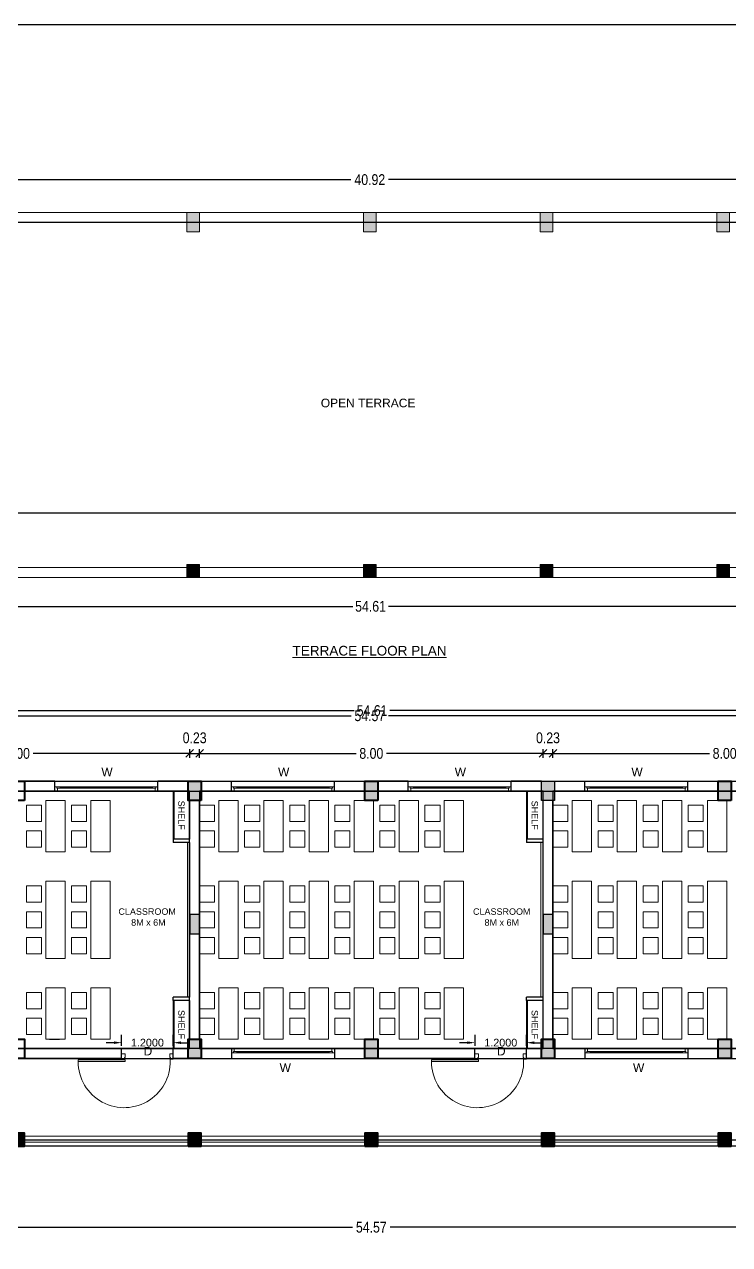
# Model space of a CAD drawing. Header units: metres. Extents: x 2792 to 3145, y -72 to 111.
# Drawn here: x 3020.93 to 3037.36, y -52.71 to -24.3 of the extents above; entities that cross this region are included whole.
import ezdxf
from ezdxf.enums import TextEntityAlignment as Align

# ---------------------------------------------------------------- set-up
doc = ezdxf.new("R2010")
doc.units = ezdxf.units.M
doc.header["$MEASUREMENT"] = 0
doc.header["$PDMODE"] = 35
for name, color, linetype, lineweight in [('BEAM', 4, 'Continuous', 30), ('Col', 2, 'Continuous', 40), ('column', 6, 'Continuous', 9), ('DIM', 7, 'Continuous', 18), ('El', 9, 'Continuous', 20), ('Frame', 11, 'Continuous', 20), ('Furn', 80, 'Continuous', 0), ('JOI', 4, 'Continuous', 20), ('Text', 7, 'Continuous', 5), ('WALL', 7, 'Continuous', 30)]:
    doc.layers.add(name, color=color, linetype=linetype, lineweight=lineweight)
for name, color, linetype in [('BLK_1_FLR_1_BLT_UP_AREA', 44, 'Continuous'), ('BLK_1_FLR_1_CARPET_AREA', 56, 'Continuous'), ('BLK_1_FLR_1_EXIT_WIDTH_DOOR', 2, 'Continuous'), ('BLK_1_FLR_1_REGULAR_ROOM_1', 3, 'Continuous'), ('SOLAR_PANEL', 3, 'Continuous'), ('WIN', 2, 'Continuous')]:
    doc.layers.add(name, color=color, linetype=linetype)
doc.styles.add('SKR', font='ARIALN.TTF')
doc.styles.get("Standard").update_dxf_attribs({"font": 'arial.ttf'})
doc.dimstyles.new('SKR', dxfattribs={"dimtxt": 0.25, "dimasz": 0.18, "dimexe": 0.1, "dimexo": 0.0625, "dimgap": 0.09, "dimtad": 0, "dimzin": 0, "dimdsep": 46, "dimtxsty": 'SKR', "dimblk": 'OBLIQUE', "dimcen": 0.09, "dimclrd": 8, "dimclre": 8, "dimadec": 0, "dimazin": 0, "dimtfac": 1, "dimtofl": 0, "dimtmove": 2, "dimatfit": 3, "dimfxl": 0, "dimtolj": 1, "dimtzin": 0, "dimarcsym": 0})
doc.dimstyles.get("Standard").update_dxf_attribs({"dimtxt": 0.18, "dimasz": 0.18, "dimexe": 0.18, "dimexo": 0.0625, "dimgap": 0.09, "dimtad": 0, "dimtih": 1, "dimtoh": 1, "dimdec": 4, "dimzin": 0, "dimdsep": 46, "dimtxsty": 'Standard', "dimcen": 0.09, "dimadec": 0, "dimazin": 0, "dimtfac": 1, "dimtdec": 4, "dimtofl": 0, "dimtmove": 0, "dimatfit": 3, "dimfxl": 0, "dimtolj": 1, "dimtzin": 0, "dimarcsym": 0})

# ---------------------------------------------------------------- blocks, each defined once
blk = doc.blocks.new('FF')
at = {"layer": 'Frame'}
for p, q in [((-35.5, 0), (-38, 0)), ((-38, -3.5), (-38, -4)), ((-38, -4), (-36, -4)), ((-36, -4), (-36, -2.75)), ((-36, -2.75), (-35.5, -2.75)), ((-35.5, -2.75), (-35.5, 0)), ((-2.5, -2.75), (-2.5, 0)), ((-2.5, 0), (0, 0)), ((-2, -2.75), (-2.5, -2.75)), ((-2, -4), (-2, -2.75)), ((0, -4), (-2, -4)), ((0, -3.5), (0, -4))]:
    blk.add_line(p, q, dxfattribs=at)
blk.add_lwpolyline([(-35.5, -5.75), (-35.5, -4.5), (-70.12, -4.5), (-70.12, -5.75), (-35.5, -5.75)], close=True, dxfattribs=at)
blk.add_arc((-36.12, -5.75), 34, 180, 5.06209, dxfattribs=at)
blk = doc.blocks.new('_Oblique')
at = {"color": 0, "linetype": 'ByBlock', "lineweight": -2}
blk.add_line((-0.5, -0.5), (0.5, 0.5), dxfattribs=at)
blk = doc.blocks.new('*D74')
at = {"layer": 'Defpoints', "color": 0}
for p in [(3001.728, -49.473), (3056.298, -49.473), (3056.298, -52.308)]:
    blk.add_point(p, dxfattribs=at)
at = {"layer": 'DIM', "color": 8, "lineweight": -2}
for p, q in [((3001.728, -52.208), (3001.728, -52.408)), ((3056.298, -52.208), (3056.298, -52.408)), ((3001.728, -52.308), (3028.577, -52.308)), ((3056.298, -52.308), (3029.449, -52.308))]:
    blk.add_line(p, q, dxfattribs=at)
at = {"layer": 'DIM', "color": 8, "lineweight": -2, "xscale": 0.18, "yscale": 0.18, "zscale": 0.18, "rotation": 180}
blk.add_blockref('_Oblique', (3001.728, -52.308), dxfattribs=at)
at = {"layer": 'DIM', "color": 8, "lineweight": -2, "xscale": 0.18, "yscale": 0.18, "zscale": 0.18}
blk.add_blockref('_Oblique', (3056.298, -52.308), dxfattribs=at)
at = {"layer": 'DIM', "color": 0, "insert": (3029.013, -52.308), "char_height": 0.25, "attachment_point": 5, "style": 'SKR'}
blk.add_mtext('\\A1;54.57', dxfattribs=at)
blk = doc.blocks.new('*D82')
at = {"layer": 'Defpoints', "color": 0}
for p in [(3024.783, -41.275), (3016.783, -42.72), (3024.783, -42.822)]:
    blk.add_point(p, dxfattribs=at)
at = {"layer": 'DIM', "color": 8, "lineweight": -2}
for p, q in [((3016.783, -41.375), (3016.783, -41.175)), ((3024.783, -41.375), (3024.783, -41.175)), ((3016.783, -41.275), (3020.427, -41.275)), ((3024.783, -41.275), (3021.139, -41.275))]:
    blk.add_line(p, q, dxfattribs=at)
at = {"layer": 'DIM', "color": 8, "lineweight": -2, "xscale": 0.18, "yscale": 0.18, "zscale": 0.18, "rotation": 180}
blk.add_blockref('_Oblique', (3016.783, -41.275), dxfattribs=at)
at = {"layer": 'DIM', "color": 8, "lineweight": -2, "xscale": 0.18, "yscale": 0.18, "zscale": 0.18}
blk.add_blockref('_Oblique', (3024.783, -41.275), dxfattribs=at)
at = {"layer": 'DIM', "color": 0, "insert": (3020.783, -41.275), "char_height": 0.25, "attachment_point": 5, "style": 'SKR'}
blk.add_mtext('\\A1;8.00', dxfattribs=at)
blk = doc.blocks.new('*D83')
at = {"layer": 'Defpoints', "color": 0}
for p in [(3025.013, -41.275), (3024.783, -42.822), (3025.013, -42.669)]:
    blk.add_point(p, dxfattribs=at)
at = {"layer": 'DIM', "color": 8, "lineweight": -2}
for p, q in [((3024.783, -41.375), (3024.783, -41.175)), ((3025.013, -41.375), (3025.013, -41.175)), ((3024.783, -41.275), (3025.013, -41.275))]:
    blk.add_line(p, q, dxfattribs=at)
at = {"layer": 'DIM', "color": 8, "lineweight": -2, "xscale": 0.18, "yscale": 0.18, "zscale": 0.18, "rotation": 180}
blk.add_blockref('_Oblique', (3024.783, -41.275), dxfattribs=at)
at = {"layer": 'DIM', "color": 8, "lineweight": -2, "xscale": 0.18, "yscale": 0.18, "zscale": 0.18}
blk.add_blockref('_Oblique', (3025.013, -41.275), dxfattribs=at)
at = {"layer": 'DIM', "color": 0, "insert": (3024.898, -40.912), "char_height": 0.25, "attachment_point": 5, "style": 'SKR'}
blk.add_mtext('\\A1;0.23', dxfattribs=at)
blk = doc.blocks.new('*D84')
at = {"layer": 'Defpoints', "color": 0}
for p in [(3033.013, -41.275), (3025.013, -42.669), (3033.013, -42.674)]:
    blk.add_point(p, dxfattribs=at)
at = {"layer": 'DIM', "color": 8, "lineweight": -2}
for p, q in [((3025.013, -41.375), (3025.013, -41.175)), ((3033.013, -41.375), (3033.013, -41.175)), ((3025.013, -41.275), (3028.657, -41.275)), ((3033.013, -41.275), (3029.369, -41.275))]:
    blk.add_line(p, q, dxfattribs=at)
at = {"layer": 'DIM', "color": 8, "lineweight": -2, "xscale": 0.18, "yscale": 0.18, "zscale": 0.18, "rotation": 180}
blk.add_blockref('_Oblique', (3025.013, -41.275), dxfattribs=at)
at = {"layer": 'DIM', "color": 8, "lineweight": -2, "xscale": 0.18, "yscale": 0.18, "zscale": 0.18}
blk.add_blockref('_Oblique', (3033.013, -41.275), dxfattribs=at)
at = {"layer": 'DIM', "color": 0, "insert": (3029.013, -41.275), "char_height": 0.25, "attachment_point": 5, "style": 'SKR'}
blk.add_mtext('\\A1;8.00', dxfattribs=at)
blk = doc.blocks.new('*D85')
at = {"layer": 'Defpoints', "color": 0}
for p in [(3033.243, -41.275), (3033.013, -42.674), (3033.243, -42.669)]:
    blk.add_point(p, dxfattribs=at)
at = {"layer": 'DIM', "color": 8, "lineweight": -2}
for p, q in [((3033.013, -41.375), (3033.013, -41.175)), ((3033.243, -41.375), (3033.243, -41.175)), ((3033.013, -41.275), (3033.243, -41.275))]:
    blk.add_line(p, q, dxfattribs=at)
at = {"layer": 'DIM', "color": 8, "lineweight": -2, "xscale": 0.18, "yscale": 0.18, "zscale": 0.18, "rotation": 180}
blk.add_blockref('_Oblique', (3033.013, -41.275), dxfattribs=at)
at = {"layer": 'DIM', "color": 8, "lineweight": -2, "xscale": 0.18, "yscale": 0.18, "zscale": 0.18}
blk.add_blockref('_Oblique', (3033.243, -41.275), dxfattribs=at)
at = {"layer": 'DIM', "color": 0, "insert": (3033.128, -40.912), "char_height": 0.25, "attachment_point": 5, "style": 'SKR'}
blk.add_mtext('\\A1;0.23', dxfattribs=at)
blk = doc.blocks.new('*D86')
at = {"layer": 'Defpoints', "color": 0}
for p in [(3041.243, -41.275), (3033.243, -42.669), (3041.243, -42.822)]:
    blk.add_point(p, dxfattribs=at)
at = {"layer": 'DIM', "color": 8, "lineweight": -2}
for p, q in [((3033.243, -41.375), (3033.243, -41.175)), ((3041.243, -41.375), (3041.243, -41.175)), ((3033.243, -41.275), (3036.887, -41.275)), ((3041.243, -41.275), (3037.599, -41.275))]:
    blk.add_line(p, q, dxfattribs=at)
at = {"layer": 'DIM', "color": 8, "lineweight": -2, "xscale": 0.18, "yscale": 0.18, "zscale": 0.18, "rotation": 180}
blk.add_blockref('_Oblique', (3033.243, -41.275), dxfattribs=at)
at = {"layer": 'DIM', "color": 8, "lineweight": -2, "xscale": 0.18, "yscale": 0.18, "zscale": 0.18}
blk.add_blockref('_Oblique', (3041.243, -41.275), dxfattribs=at)
at = {"layer": 'DIM', "color": 0, "insert": (3037.243, -41.275), "char_height": 0.25, "attachment_point": 5, "style": 'SKR'}
blk.add_mtext('\\A1;8.00', dxfattribs=at)
blk = doc.blocks.new('*D92')
at = {"layer": 'Defpoints', "color": 0}
for p in [(3056.263, -40.398), (3001.693, -42.601), (3056.263, -42.601)]:
    blk.add_point(p, dxfattribs=at)
at = {"layer": 'DIM', "color": 8, "lineweight": -2}
for p, q in [((3001.693, -40.498), (3001.693, -40.298)), ((3056.263, -40.498), (3056.263, -40.298)), ((3001.693, -40.398), (3028.542, -40.398)), ((3056.263, -40.398), (3029.414, -40.398))]:
    blk.add_line(p, q, dxfattribs=at)
at = {"layer": 'DIM', "color": 8, "lineweight": -2, "xscale": 0.18, "yscale": 0.18, "zscale": 0.18, "rotation": 180}
blk.add_blockref('_Oblique', (3001.693, -40.398), dxfattribs=at)
at = {"layer": 'DIM', "color": 8, "lineweight": -2, "xscale": 0.18, "yscale": 0.18, "zscale": 0.18}
blk.add_blockref('_Oblique', (3056.263, -40.398), dxfattribs=at)
at = {"layer": 'DIM', "color": 0, "insert": (3028.978, -40.398), "char_height": 0.25, "attachment_point": 5, "style": 'SKR'}
blk.add_mtext('\\A1;54.57', dxfattribs=at)
blk = doc.blocks.new('*D94')
at = {"layer": 'Defpoints', "color": 0}
for p in [(3055.783, -48.264), (3056.784, -48.264), (2990.396, -48.379)]:
    blk.add_point(p, dxfattribs=at)
at = {"layer": 'DIM', "color": 8, "lineweight": -2}
for p, q in [((3056.684, -48.264), (3056.884, -48.264)), ((3056.784, -48.264), (3056.784, -48.084)), ((3056.684, -48.379), (3056.884, -48.379)), ((3056.784, -48.379), (3056.784, -48.559))]:
    blk.add_line(p, q, dxfattribs=at)
at = {"layer": 'DIM', "color": 8, "lineweight": -2, "xscale": 0.18, "yscale": 0.18, "zscale": 0.18}
for p, rotation in [((3056.784, -48.264), 270), ((3056.784, -48.379), 90)]:
    blk.add_blockref('_Oblique', p, dxfattribs=dict(at, rotation=rotation))
at = {"layer": 'DIM', "color": 0, "insert": (3057.086, -48.322), "char_height": 0.25, "attachment_point": 5, "rotation": 90, "style": 'SKR'}
blk.add_mtext('\\A1;0.12', dxfattribs=at)
blk = doc.blocks.new('C')
at = {"layer": 'column'}
blk.add_hatch(color=2, dxfattribs=at).paths.add_polyline_path([(0, -450), (300, -450), (300, 0), (0, 0)])
at = {"layer": 'column', "color": 6}
blk.add_lwpolyline([(0, -450), (300, -450), (300, 0), (0, 0)], close=True, dxfattribs=at)
blk = doc.blocks.new('C3')
at = {"layer": 'column'}
blk.add_hatch(color=2, dxfattribs=at).paths.add_polyline_path([(300, -300), (300, 0), (0, 0), (0, -300)])
at = {"layer": 'column', "color": 6}
blk.add_lwpolyline([(0, -300), (300, -300), (300, 0), (0, 0)], close=True, dxfattribs=at)
blk = doc.blocks.new('*D105')
at = {"layer": 'Defpoints', "color": 0}
for p in [(3049.438, -27.913), (3008.518, -29.381), (3049.438, -29.445)]:
    blk.add_point(p, dxfattribs=at)
at = {"layer": 'DIM', "color": 8, "lineweight": -2}
for p, q in [((3008.518, -28.013), (3008.518, -27.813)), ((3049.438, -28.013), (3049.438, -27.813)), ((3008.518, -27.913), (3028.539, -27.913)), ((3049.438, -27.913), (3029.417, -27.913))]:
    blk.add_line(p, q, dxfattribs=at)
at = {"layer": 'DIM', "color": 8, "lineweight": -2, "xscale": 0.18, "yscale": 0.18, "zscale": 0.18, "rotation": 180}
blk.add_blockref('_Oblique', (3008.518, -27.913), dxfattribs=at)
at = {"layer": 'DIM', "color": 8, "lineweight": -2, "xscale": 0.18, "yscale": 0.18, "zscale": 0.18}
blk.add_blockref('_Oblique', (3049.438, -27.913), dxfattribs=at)
at = {"layer": 'DIM', "color": 0, "insert": (3028.978, -27.913), "char_height": 0.25, "attachment_point": 5, "style": 'SKR'}
blk.add_mtext('\\A1;40.92', dxfattribs=at)
blk = doc.blocks.new('*D110')
at = {"layer": 'Defpoints', "color": 0}
for p in [(3056.333, -40.278), (3001.728, -42.642), (3056.333, -42.642)]:
    blk.add_point(p, dxfattribs=at)
at = {"layer": 'DIM', "color": 8, "lineweight": -2}
for p, q in [((3001.728, -40.378), (3001.728, -40.178)), ((3001.728, -40.278), (3028.614, -40.278)), ((3056.333, -40.278), (3029.447, -40.278)), ((3056.333, -40.378), (3056.333, -40.178))]:
    blk.add_line(p, q, dxfattribs=at)
at = {"layer": 'DIM', "color": 8, "lineweight": -2, "xscale": 0.18, "yscale": 0.18, "zscale": 0.18, "rotation": 180}
blk.add_blockref('_Oblique', (3001.728, -40.278), dxfattribs=at)
at = {"layer": 'DIM', "color": 8, "lineweight": -2, "xscale": 0.18, "yscale": 0.18, "zscale": 0.18}
blk.add_blockref('_Oblique', (3056.333, -40.278), dxfattribs=at)
at = {"layer": 'DIM', "color": 0, "insert": (3029.03, -40.278), "char_height": 0.25, "attachment_point": 5, "style": 'SKR'}
blk.add_mtext('\\A1;54.61', dxfattribs=at)
blk = doc.blocks.new('*D111')
at = {"layer": 'Defpoints', "color": 0}
for p in [(3001.693, -36.476), (3056.298, -36.476), (3056.298, -37.85)]:
    blk.add_point(p, dxfattribs=at)
at = {"layer": 'DIM', "color": 8, "lineweight": -2}
for p, q in [((3001.693, -37.75), (3001.693, -37.95)), ((3056.298, -37.75), (3056.298, -37.95)), ((3001.693, -37.85), (3028.579, -37.85)), ((3056.298, -37.85), (3029.412, -37.85))]:
    blk.add_line(p, q, dxfattribs=at)
at = {"layer": 'DIM', "color": 8, "lineweight": -2, "xscale": 0.18, "yscale": 0.18, "zscale": 0.18, "rotation": 180}
blk.add_blockref('_Oblique', (3001.693, -37.85), dxfattribs=at)
at = {"layer": 'DIM', "color": 8, "lineweight": -2, "xscale": 0.18, "yscale": 0.18, "zscale": 0.18}
blk.add_blockref('_Oblique', (3056.298, -37.85), dxfattribs=at)
at = {"layer": 'DIM', "color": 0, "insert": (3028.995, -37.85), "char_height": 0.25, "attachment_point": 5, "style": 'SKR'}
blk.add_mtext('\\A1;54.61', dxfattribs=at)
blk = doc.blocks.new('C2')
at = {"layer": 'BEAM'}
blk.add_hatch(color=2, dxfattribs=at).paths.add_polyline_path([(230, 0), (0, 0), (0, -450), (230, -450)])
at = {"layer": 'BEAM', "color": 6}
blk.add_lwpolyline([(0, -450), (230, -450), (230, 0), (0, 0)], close=True, dxfattribs=at)
blk = doc.blocks.new('*D257')
at = {"layer": 'BLK_1_FLR_1_EXIT_WIDTH_DOOR', "color": 0, "lineweight": -2}
for p, q in [((3023.018, -48.01), (3022.838, -48.01)), ((3023.198, -48.087), (3023.198, -47.83)), ((3024.398, -48.087), (3024.398, -47.83)), ((3024.578, -48.01), (3024.758, -48.01))]:
    blk.add_line(p, q, dxfattribs=at)
at = {"layer": 'BLK_1_FLR_1_EXIT_WIDTH_DOOR', "color": 0}
for points in [[(3023.018, -47.98), (3023.018, -48.04), (3023.198, -48.01)], [(3024.578, -47.98), (3024.578, -48.04), (3024.398, -48.01)]]:
    blk.add_solid(points, dxfattribs=at)
at = {"layer": 'Defpoints', "color": 0}
for p in [(3023.198, -48.01), (3023.198, -48.149), (3024.398, -48.149)]:
    blk.add_point(p, dxfattribs=at)
at = {"layer": 'BLK_1_FLR_1_EXIT_WIDTH_DOOR', "color": 0, "insert": (3023.798, -48.01), "char_height": 0.18, "attachment_point": 5}
blk.add_mtext('\\A1;1.2000', dxfattribs=at)
blk = doc.blocks.new('*D258')
at = {"layer": 'BLK_1_FLR_1_EXIT_WIDTH_DOOR', "color": 0, "lineweight": -2}
for p, q in [((3031.248, -48.01), (3031.068, -48.01)), ((3031.428, -48.087), (3031.428, -47.83)), ((3032.628, -48.087), (3032.628, -47.83)), ((3032.808, -48.01), (3032.988, -48.01))]:
    blk.add_line(p, q, dxfattribs=at)
at = {"layer": 'BLK_1_FLR_1_EXIT_WIDTH_DOOR', "color": 0}
for points in [[(3031.248, -47.98), (3031.248, -48.04), (3031.428, -48.01)], [(3032.808, -47.98), (3032.808, -48.04), (3032.628, -48.01)]]:
    blk.add_solid(points, dxfattribs=at)
at = {"layer": 'Defpoints', "color": 0}
for p in [(3031.428, -48.01), (3031.428, -48.149), (3032.628, -48.149)]:
    blk.add_point(p, dxfattribs=at)
at = {"layer": 'BLK_1_FLR_1_EXIT_WIDTH_DOOR', "color": 0, "insert": (3032.028, -48.01), "char_height": 0.18, "attachment_point": 5}
blk.add_mtext('\\A1;1.2000', dxfattribs=at)

msp = doc.modelspace()

# ---------------------------------------------------------------- hatches: boundary and pattern name
at = {"layer": 'column'}
msp.add_hatch(color=2, dxfattribs=at).paths.add_polyline_path([(3033.27789, -42.36912), (3032.97789, -42.36912), (3032.97789, -41.91912), (3033.27789, -41.91912)])

# ---------------------------------------------------------------- linework, layer by layer
msp.add_lwpolyline([(2999.48408, -24.29748), (3069.27932, -24.29748), (3069.27932, -71.97156), (2999.48408, -71.97156)], close=True)
at = {"layer": 'BEAM'}
msp.add_lwpolyline([(3033.27789, -42.36912), (3032.97789, -42.36912), (3032.97789, -41.91912), (3033.27789, -41.91912)], close=True, dxfattribs=at)
at = {"layer": 'BLK_1_FLR_1_BLT_UP_AREA', "color": 24}
msp.add_lwpolyline([(3001.72792, -41.91912), (3056.29792, -41.91912), (3056.29792, -50.41912), (3001.72792, -50.41912)], close=True, dxfattribs=at)
at = {"layer": 'BLK_1_FLR_1_CARPET_AREA', "color": 24}
for points in [[(3016.78287, -48.14912), (3024.78072, -48.14912), (3024.78072, -42.14912), (3016.78287, -42.14912)], [(3025.01291, -48.14912), (3033.01292, -48.14912), (3033.0129, -42.14912), (3025.01288, -42.14912)], [(3033.2429, -48.14912), (3041.2429, -48.14912), (3041.2429, -42.14912), (3033.2429, -42.14912)], [(3001.95792, -48.37912), (3056.06792, -48.37912), (3056.06792, -50.27912), (3001.95792, -50.27912)]]:
    msp.add_lwpolyline(points, close=True, dxfattribs=at)
at = {"layer": 'BLK_1_FLR_1_REGULAR_ROOM_1', "color": 3}
msp.add_lwpolyline([(3008.55291, -42.14912), (3049.47292, -42.14912), (3049.47292, -48.14912), (3008.55291, -48.14912)], close=True, dxfattribs=at)
at = {"layer": 'Col'}
for points in [[(3020.93288, -42.36912), (3020.63288, -42.36912), (3020.63288, -41.91912), (3020.93288, -41.91912)], [(3025.04788, -42.36912), (3024.74788, -42.36912), (3024.74788, -41.91912), (3025.04788, -41.91912)], [(3029.16289, -42.36912), (3028.86289, -42.36912), (3028.86289, -41.91912), (3029.16289, -41.91912)], [(3037.3929, -42.36912), (3037.0929, -42.36912), (3037.0929, -41.91912), (3037.3929, -41.91912)], [(3020.93287, -48.37912), (3020.63287, -48.37912), (3020.63287, -47.92912), (3020.93287, -47.92912)], [(3025.04788, -48.37912), (3024.74788, -48.37912), (3024.74788, -47.92912), (3025.04788, -47.92912)], [(3029.16288, -48.37912), (3028.86288, -48.37912), (3028.86288, -47.92912), (3029.16288, -47.92912)], [(3033.27789, -48.37912), (3032.97789, -48.37912), (3032.97789, -47.92912), (3033.27789, -47.92912)], [(3037.39289, -48.37912), (3037.09289, -48.37912), (3037.09289, -47.92912), (3037.39289, -47.92912)], [(3020.63292, -50.41912), (3020.93292, -50.41912), (3020.93292, -50.11912), (3020.63292, -50.11912)], [(3024.74792, -50.41912), (3025.04792, -50.41912), (3025.04792, -50.11912), (3024.74792, -50.11912)], [(3028.86292, -50.41912), (3029.16292, -50.41912), (3029.16292, -50.11912), (3028.86292, -50.11912)], [(3032.97792, -50.41912), (3033.27792, -50.41912), (3033.27792, -50.11912), (3032.97792, -50.11912)], [(3037.09292, -50.41912), (3037.39292, -50.41912), (3037.39292, -50.11912), (3037.09292, -50.11912)]]:
    msp.add_lwpolyline(points, close=True, dxfattribs=at)
at = {"layer": 'DIM'}
for points in [[(3001.69292, -28.67462), (3056.29792, -28.67462), (3056.29792, -37.17462), (3001.69292, -37.17462)], [(3001.92292, -28.90462), (3056.06792, -28.90462), (3056.06792, -36.94462), (3001.92292, -36.94462)]]:
    msp.add_lwpolyline(points, close=True, dxfattribs=at)
at = {"layer": 'El'}
for p, q in [((3021.64038, -41.91912), (3024.04038, -41.91912)), ((3023.91538, -42.04912), (3021.76538, -42.04912)), ((3028.15538, -41.91912), (3025.75538, -41.91912)), ((3025.88038, -42.04912), (3028.03038, -42.04912)), ((3029.87039, -41.91912), (3032.27039, -41.91912)), ((3032.14539, -42.04912), (3029.99539, -42.04912)), ((3036.38539, -41.91912), (3033.98539, -41.91912)), ((3034.11039, -42.04912), (3036.26039, -42.04912)), ((3021.70288, -42.14912), (3023.97788, -42.14912)), ((3023.91538, -42.08037), (3021.76538, -42.08037)), ((3028.09288, -42.14912), (3025.81788, -42.14912)), ((3025.88038, -42.08037), (3028.03038, -42.08037)), ((3029.93289, -42.14912), (3032.20789, -42.14912)), ((3032.14539, -42.08037), (3029.99539, -42.08037)), ((3036.32289, -42.14912), (3034.04789, -42.14912)), ((3034.11039, -42.08037), (3036.26039, -42.08037)), ((3028.09288, -48.14912), (3025.81788, -48.14912)), ((3025.88038, -48.21787), (3028.03038, -48.21787)), ((3025.88038, -48.24912), (3028.03038, -48.24912)), ((3036.32289, -48.14912), (3034.04789, -48.14912)), ((3034.11039, -48.21787), (3036.26039, -48.21787)), ((3034.11039, -48.24912), (3036.26039, -48.24912)), ((3023.26105, -48.37912), (3024.39788, -48.37912)), ((3028.15538, -48.37912), (3025.75538, -48.37912)), ((3031.49106, -48.37912), (3032.62789, -48.37912)), ((3036.38539, -48.37912), (3033.98539, -48.37912)), ((3024.74792, -50.18912), (3020.93292, -50.18912)), ((3028.86292, -50.18912), (3025.04792, -50.18912)), ((3032.97792, -50.18912), (3029.16292, -50.18912)), ((3037.09292, -50.18912), (3033.27792, -50.18912)), ((3024.74792, -50.41912), (3020.93292, -50.41912)), ((3028.86292, -50.41912), (3025.04792, -50.41912)), ((3032.97792, -50.41912), (3029.16292, -50.41912)), ((3037.09292, -50.41912), (3033.27792, -50.41912))]:
    msp.add_line(p, q, dxfattribs=at)
at = {"layer": 'Frame'}
for p, q in [((3021.76538, -42.04912), (3021.64038, -42.04912)), ((3021.69038, -42.04912), (3021.69038, -42.08037)), ((3021.76538, -42.08037), (3021.76538, -42.04912)), ((3023.91538, -42.08037), (3023.91538, -42.04912)), ((3023.91538, -42.04912), (3024.04038, -42.04912)), ((3023.99038, -42.04912), (3023.99038, -42.08037)), ((3025.88038, -42.04912), (3025.75538, -42.04912)), ((3025.80538, -42.04912), (3025.80538, -42.08037)), ((3025.88038, -42.08037), (3025.88038, -42.04912)), ((3028.03038, -42.08037), (3028.03038, -42.04912)), ((3028.03038, -42.04912), (3028.15538, -42.04912)), ((3028.10538, -42.04912), (3028.10538, -42.08037)), ((3029.99539, -42.04912), (3029.87039, -42.04912)), ((3029.92039, -42.04912), (3029.92039, -42.08037)), ((3029.99539, -42.08037), (3029.99539, -42.04912)), ((3032.14539, -42.08037), (3032.14539, -42.04912)), ((3032.14539, -42.04912), (3032.27039, -42.04912)), ((3032.22039, -42.04912), (3032.22039, -42.08037)), ((3034.11039, -42.04912), (3033.98539, -42.04912)), ((3034.03539, -42.04912), (3034.03539, -42.08037)), ((3034.11039, -42.08037), (3034.11039, -42.04912)), ((3036.26039, -42.08037), (3036.26039, -42.04912)), ((3036.26039, -42.04912), (3036.38539, -42.04912)), ((3036.33539, -42.04912), (3036.33539, -42.08037)), ((3021.70288, -42.14912), (3021.64038, -42.14912)), ((3021.69038, -42.08037), (3021.76538, -42.08037)), ((3021.70288, -42.14912), (3021.70288, -42.08037)), ((3023.99038, -42.08037), (3023.91538, -42.08037)), ((3023.97788, -42.14912), (3023.97788, -42.08037)), ((3023.97788, -42.14912), (3024.04038, -42.14912)), ((3024.39788, -43.27412), (3024.39788, -42.14912)), ((3024.42288, -43.27412), (3024.42288, -42.14912)), ((3025.81788, -42.14912), (3025.75538, -42.14912)), ((3025.80538, -42.08037), (3025.88038, -42.08037)), ((3025.81788, -42.14912), (3025.81788, -42.08037)), ((3028.10538, -42.08037), (3028.03038, -42.08037)), ((3028.09288, -42.14912), (3028.09288, -42.08037)), ((3028.09288, -42.14912), (3028.15538, -42.14912)), ((3029.93289, -42.14912), (3029.87039, -42.14912)), ((3029.92039, -42.08037), (3029.99539, -42.08037)), ((3029.93289, -42.14912), (3029.93289, -42.08037)), ((3032.22039, -42.08037), (3032.14539, -42.08037)), ((3032.20789, -42.14912), (3032.20789, -42.08037)), ((3032.20789, -42.14912), (3032.27039, -42.14912)), ((3032.62789, -43.27412), (3032.62789, -42.14912)), ((3032.65289, -43.27412), (3032.65289, -42.14912)), ((3034.04789, -42.14912), (3033.98539, -42.14912)), ((3034.03539, -42.08037), (3034.11039, -42.08037)), ((3034.04789, -42.14912), (3034.04789, -42.08037)), ((3036.33539, -42.08037), (3036.26039, -42.08037)), ((3036.32289, -42.14912), (3036.32289, -42.08037)), ((3036.32289, -42.14912), (3036.38539, -42.14912)), ((3024.73288, -46.94912), (3024.73288, -43.34912)), ((3032.96289, -46.94912), (3032.96289, -43.34912)), ((3024.39788, -47.02412), (3024.39788, -48.14912)), ((3024.42288, -47.02412), (3024.42288, -48.14912)), ((3032.62789, -47.02412), (3032.62789, -48.14912)), ((3032.65289, -47.02412), (3032.65289, -48.14912)), ((3025.81788, -48.14912), (3025.75538, -48.14912)), ((3025.88038, -48.24912), (3025.75538, -48.24912)), ((3025.80538, -48.24912), (3025.80538, -48.21787)), ((3025.80538, -48.21787), (3025.88038, -48.21787)), ((3025.81788, -48.14912), (3025.81788, -48.21787)), ((3025.88038, -48.21787), (3025.88038, -48.24912)), ((3028.03038, -48.21787), (3028.03038, -48.24912)), ((3028.10538, -48.21787), (3028.03038, -48.21787)), ((3028.03038, -48.24912), (3028.15538, -48.24912)), ((3028.09288, -48.14912), (3028.09288, -48.21787)), ((3028.09288, -48.14912), (3028.15538, -48.14912)), ((3028.10538, -48.24912), (3028.10538, -48.21787)), ((3034.04789, -48.14912), (3033.98539, -48.14912)), ((3034.11039, -48.24912), (3033.98539, -48.24912)), ((3034.03539, -48.24912), (3034.03539, -48.21787)), ((3034.03539, -48.21787), (3034.11039, -48.21787)), ((3034.04789, -48.14912), (3034.04789, -48.21787)), ((3034.11039, -48.21787), (3034.11039, -48.24912)), ((3036.26039, -48.21787), (3036.26039, -48.24912)), ((3036.33539, -48.21787), (3036.26039, -48.21787)), ((3036.26039, -48.24912), (3036.38539, -48.24912)), ((3036.32289, -48.14912), (3036.32289, -48.21787)), ((3036.32289, -48.14912), (3036.38539, -48.14912)), ((3036.33539, -48.24912), (3036.33539, -48.21787)), ((3024.74792, -50.27912), (3020.93292, -50.27912)), ((3025.04792, -50.27912), (3028.86292, -50.27912)), ((3032.97792, -50.27912), (3029.16292, -50.27912)), ((3033.27792, -50.27912), (3037.09291, -50.27912)), ((3024.74792, -50.32912), (3020.93292, -50.32912)), ((3025.04792, -50.32912), (3028.86292, -50.32912)), ((3032.97792, -50.32912), (3029.16292, -50.32912)), ((3033.27792, -50.32912), (3037.09291, -50.32912))]:
    msp.add_line(p, q, dxfattribs=at)
at = {"layer": 'Furn'}
for points in [[(3021.33287, -42.47912), (3020.98287, -42.47912), (3020.98287, -42.85912), (3021.33287, -42.85912)], [(3021.43287, -42.36912), (3021.43287, -43.56912), (3021.88287, -43.56912), (3021.88287, -42.36912)], [(3022.38287, -42.47912), (3022.03287, -42.47912), (3022.03287, -42.85912), (3022.38287, -42.85912)], [(3022.48287, -42.36912), (3022.48287, -43.56912), (3022.93287, -43.56912), (3022.93287, -42.36912)], [(3025.36288, -42.47912), (3025.01288, -42.47912), (3025.01288, -42.85912), (3025.36288, -42.85912)], [(3025.46288, -42.36912), (3025.46288, -43.56912), (3025.91288, -43.56912), (3025.91288, -42.36912)], [(3026.41288, -42.47912), (3026.06288, -42.47912), (3026.06288, -42.85912), (3026.41288, -42.85912)], [(3026.51288, -42.36912), (3026.51288, -43.56912), (3026.96288, -43.56912), (3026.96288, -42.36912)], [(3027.46288, -42.47912), (3027.11288, -42.47912), (3027.11288, -42.85912), (3027.46288, -42.85912)], [(3027.56288, -42.36912), (3027.56288, -43.56912), (3028.01288, -43.56912), (3028.01288, -42.36912)], [(3028.51288, -42.47912), (3028.16288, -42.47912), (3028.16288, -42.85912), (3028.51288, -42.85912)], [(3028.61288, -42.36912), (3028.61288, -43.56912), (3029.06288, -43.56912), (3029.06288, -42.36912)], [(3029.56288, -42.47912), (3029.21288, -42.47912), (3029.21288, -42.85912), (3029.56288, -42.85912)], [(3029.66288, -42.36912), (3029.66288, -43.56912), (3030.11288, -43.56912), (3030.11288, -42.36912)], [(3030.61288, -42.47912), (3030.26288, -42.47912), (3030.26288, -42.85912), (3030.61288, -42.85912)], [(3030.71288, -42.36912), (3030.71288, -43.56912), (3031.16288, -43.56912), (3031.16288, -42.36912)], [(3033.59289, -42.47912), (3033.24289, -42.47912), (3033.24289, -42.85912), (3033.59289, -42.85912)], [(3033.69289, -42.36912), (3033.69289, -43.56912), (3034.14289, -43.56912), (3034.14289, -42.36912)], [(3034.64289, -42.47912), (3034.29289, -42.47912), (3034.29289, -42.85912), (3034.64289, -42.85912)], [(3034.74289, -42.36912), (3034.74289, -43.56912), (3035.19289, -43.56912), (3035.19289, -42.36912)], [(3035.69289, -42.47912), (3035.34289, -42.47912), (3035.34289, -42.85912), (3035.69289, -42.85912)], [(3035.79289, -42.36912), (3035.79289, -43.56912), (3036.24289, -43.56912), (3036.24289, -42.36912)], [(3036.74289, -42.47912), (3036.39289, -42.47912), (3036.39289, -42.85912), (3036.74289, -42.85912)], [(3036.84289, -42.36912), (3036.84289, -43.56912), (3037.29289, -43.56912), (3037.29289, -42.36912)], [(3021.33287, -43.45912), (3020.98287, -43.45912), (3020.98287, -43.07912), (3021.33287, -43.07912)], [(3022.38287, -43.45912), (3022.03287, -43.45912), (3022.03287, -43.07912), (3022.38287, -43.07912)], [(3025.36288, -43.45912), (3025.01288, -43.45912), (3025.01288, -43.07912), (3025.36288, -43.07912)], [(3026.41288, -43.45912), (3026.06288, -43.45912), (3026.06288, -43.07912), (3026.41288, -43.07912)], [(3027.46288, -43.45912), (3027.11288, -43.45912), (3027.11288, -43.07912), (3027.46288, -43.07912)], [(3028.51288, -43.45912), (3028.16288, -43.45912), (3028.16288, -43.07912), (3028.51288, -43.07912)], [(3029.56288, -43.45912), (3029.21288, -43.45912), (3029.21288, -43.07912), (3029.56288, -43.07912)], [(3030.61288, -43.45912), (3030.26288, -43.45912), (3030.26288, -43.07912), (3030.61288, -43.07912)], [(3033.59289, -43.45912), (3033.24289, -43.45912), (3033.24289, -43.07912), (3033.59289, -43.07912)], [(3034.64289, -43.45912), (3034.29289, -43.45912), (3034.29289, -43.07912), (3034.64289, -43.07912)], [(3035.69289, -43.45912), (3035.34289, -43.45912), (3035.34289, -43.07912), (3035.69289, -43.07912)], [(3036.74289, -43.45912), (3036.39289, -43.45912), (3036.39289, -43.07912), (3036.74289, -43.07912)], [(3021.43287, -44.24912), (3021.43287, -46.04912), (3021.88287, -46.04912), (3021.88287, -44.24912)], [(3022.48287, -44.24912), (3022.48287, -46.04912), (3022.93287, -46.04912), (3022.93287, -44.24912)], [(3025.46288, -44.24912), (3025.46288, -46.04912), (3025.91288, -46.04912), (3025.91288, -44.24912)], [(3026.51288, -44.24912), (3026.51288, -46.04912), (3026.96288, -46.04912), (3026.96288, -44.24912)], [(3027.56288, -44.24912), (3027.56288, -46.04912), (3028.01288, -46.04912), (3028.01288, -44.24912)], [(3028.61288, -44.24912), (3028.61288, -46.04912), (3029.06288, -46.04912), (3029.06288, -44.24912)], [(3029.66288, -44.24912), (3029.66288, -46.04912), (3030.11288, -46.04912), (3030.11288, -44.24912)], [(3030.71288, -44.24912), (3030.71288, -46.04912), (3031.16288, -46.04912), (3031.16288, -44.24912)], [(3033.69289, -44.24912), (3033.69289, -46.04912), (3034.14289, -46.04912), (3034.14289, -44.24912)], [(3034.74289, -44.24912), (3034.74289, -46.04912), (3035.19289, -46.04912), (3035.19289, -44.24912)], [(3035.79289, -44.24912), (3035.79289, -46.04912), (3036.24289, -46.04912), (3036.24289, -44.24912)], [(3036.84289, -44.24912), (3036.84289, -46.04912), (3037.29289, -46.04912), (3037.29289, -44.24912)], [(3021.33287, -44.35912), (3020.98287, -44.35912), (3020.98287, -44.73912), (3021.33287, -44.73912)], [(3022.38287, -44.35912), (3022.03287, -44.35912), (3022.03287, -44.73912), (3022.38287, -44.73912)], [(3025.36288, -44.35912), (3025.01288, -44.35912), (3025.01288, -44.73912), (3025.36288, -44.73912)], [(3026.41288, -44.35912), (3026.06288, -44.35912), (3026.06288, -44.73912), (3026.41288, -44.73912)], [(3027.46288, -44.35912), (3027.11288, -44.35912), (3027.11288, -44.73912), (3027.46288, -44.73912)], [(3028.51288, -44.35912), (3028.16288, -44.35912), (3028.16288, -44.73912), (3028.51288, -44.73912)], [(3029.56288, -44.35912), (3029.21288, -44.35912), (3029.21288, -44.73912), (3029.56288, -44.73912)], [(3030.61288, -44.35912), (3030.26288, -44.35912), (3030.26288, -44.73912), (3030.61288, -44.73912)], [(3033.59289, -44.35912), (3033.24289, -44.35912), (3033.24289, -44.73912), (3033.59289, -44.73912)], [(3034.64289, -44.35912), (3034.29289, -44.35912), (3034.29289, -44.73912), (3034.64289, -44.73912)], [(3035.69289, -44.35912), (3035.34289, -44.35912), (3035.34289, -44.73912), (3035.69289, -44.73912)], [(3036.74289, -44.35912), (3036.39289, -44.35912), (3036.39289, -44.73912), (3036.74289, -44.73912)], [(3021.33287, -45.33912), (3020.98287, -45.33912), (3020.98287, -44.95912), (3021.33287, -44.95912)], [(3022.38287, -45.33912), (3022.03287, -45.33912), (3022.03287, -44.95912), (3022.38287, -44.95912)], [(3025.36288, -45.33912), (3025.01288, -45.33912), (3025.01288, -44.95912), (3025.36288, -44.95912)], [(3026.41288, -45.33912), (3026.06288, -45.33912), (3026.06288, -44.95912), (3026.41288, -44.95912)], [(3027.46288, -45.33912), (3027.11288, -45.33912), (3027.11288, -44.95912), (3027.46288, -44.95912)], [(3028.51288, -45.33912), (3028.16288, -45.33912), (3028.16288, -44.95912), (3028.51288, -44.95912)], [(3029.56288, -45.33912), (3029.21288, -45.33912), (3029.21288, -44.95912), (3029.56288, -44.95912)], [(3030.61288, -45.33912), (3030.26288, -45.33912), (3030.26288, -44.95912), (3030.61288, -44.95912)], [(3033.59289, -45.33912), (3033.24289, -45.33912), (3033.24289, -44.95912), (3033.59289, -44.95912)], [(3034.64289, -45.33912), (3034.29289, -45.33912), (3034.29289, -44.95912), (3034.64289, -44.95912)], [(3035.69289, -45.33912), (3035.34289, -45.33912), (3035.34289, -44.95912), (3035.69289, -44.95912)], [(3036.74289, -45.33912), (3036.39289, -45.33912), (3036.39289, -44.95912), (3036.74289, -44.95912)], [(3021.33287, -45.93912), (3020.98287, -45.93912), (3020.98287, -45.55912), (3021.33287, -45.55912)], [(3022.38287, -45.93912), (3022.03287, -45.93912), (3022.03287, -45.55912), (3022.38287, -45.55912)], [(3025.36288, -45.93912), (3025.01288, -45.93912), (3025.01288, -45.55912), (3025.36288, -45.55912)], [(3026.41288, -45.93912), (3026.06288, -45.93912), (3026.06288, -45.55912), (3026.41288, -45.55912)], [(3027.46288, -45.93912), (3027.11288, -45.93912), (3027.11288, -45.55912), (3027.46288, -45.55912)], [(3028.51288, -45.93912), (3028.16288, -45.93912), (3028.16288, -45.55912), (3028.51288, -45.55912)], [(3029.56288, -45.93912), (3029.21288, -45.93912), (3029.21288, -45.55912), (3029.56288, -45.55912)], [(3030.61288, -45.93912), (3030.26288, -45.93912), (3030.26288, -45.55912), (3030.61288, -45.55912)], [(3033.59289, -45.93912), (3033.24289, -45.93912), (3033.24289, -45.55912), (3033.59289, -45.55912)], [(3034.64289, -45.93912), (3034.29289, -45.93912), (3034.29289, -45.55912), (3034.64289, -45.55912)], [(3035.69289, -45.93912), (3035.34289, -45.93912), (3035.34289, -45.55912), (3035.69289, -45.55912)], [(3036.74289, -45.93912), (3036.39289, -45.93912), (3036.39289, -45.55912), (3036.74289, -45.55912)], [(3021.33287, -46.83912), (3020.98287, -46.83912), (3020.98287, -47.21912), (3021.33287, -47.21912)], [(3021.43287, -47.92912), (3021.43287, -46.72912), (3021.88287, -46.72912), (3021.88287, -47.92912)], [(3022.38287, -46.83912), (3022.03287, -46.83912), (3022.03287, -47.21912), (3022.38287, -47.21912)], [(3022.48287, -47.92912), (3022.48287, -46.72912), (3022.93287, -46.72912), (3022.93287, -47.92912)], [(3025.36288, -46.83912), (3025.01288, -46.83912), (3025.01288, -47.21912), (3025.36288, -47.21912)], [(3025.46288, -47.92912), (3025.46288, -46.72912), (3025.91288, -46.72912), (3025.91288, -47.92912)], [(3026.41288, -46.83912), (3026.06288, -46.83912), (3026.06288, -47.21912), (3026.41288, -47.21912)], [(3026.51288, -47.92912), (3026.51288, -46.72912), (3026.96288, -46.72912), (3026.96288, -47.92912)], [(3027.46288, -46.83912), (3027.11288, -46.83912), (3027.11288, -47.21912), (3027.46288, -47.21912)], [(3027.56288, -47.92912), (3027.56288, -46.72912), (3028.01288, -46.72912), (3028.01288, -47.92912)], [(3028.51288, -46.83912), (3028.16288, -46.83912), (3028.16288, -47.21912), (3028.51288, -47.21912)], [(3028.61288, -47.92912), (3028.61288, -46.72912), (3029.06288, -46.72912), (3029.06288, -47.92912)], [(3029.56288, -46.83912), (3029.21288, -46.83912), (3029.21288, -47.21912), (3029.56288, -47.21912)], [(3029.66288, -47.92912), (3029.66288, -46.72912), (3030.11288, -46.72912), (3030.11288, -47.92912)], [(3030.61288, -46.83912), (3030.26288, -46.83912), (3030.26288, -47.21912), (3030.61288, -47.21912)], [(3030.71288, -47.92912), (3030.71288, -46.72912), (3031.16288, -46.72912), (3031.16288, -47.92912)], [(3033.59289, -46.83912), (3033.24289, -46.83912), (3033.24289, -47.21912), (3033.59289, -47.21912)], [(3033.69289, -47.92912), (3033.69289, -46.72912), (3034.14289, -46.72912), (3034.14289, -47.92912)], [(3034.64289, -46.83912), (3034.29289, -46.83912), (3034.29289, -47.21912), (3034.64289, -47.21912)], [(3034.74289, -47.92912), (3034.74289, -46.72912), (3035.19289, -46.72912), (3035.19289, -47.92912)], [(3035.69289, -46.83912), (3035.34289, -46.83912), (3035.34289, -47.21912), (3035.69289, -47.21912)], [(3035.79289, -47.92912), (3035.79289, -46.72912), (3036.24289, -46.72912), (3036.24289, -47.92912)], [(3036.74289, -46.83912), (3036.39289, -46.83912), (3036.39289, -47.21912), (3036.74289, -47.21912)], [(3036.84289, -47.92912), (3036.84289, -46.72912), (3037.29289, -46.72912), (3037.29289, -47.92912)], [(3021.33287, -47.81912), (3020.98287, -47.81912), (3020.98287, -47.43912), (3021.33287, -47.43912)], [(3022.38287, -47.81912), (3022.03287, -47.81912), (3022.03287, -47.43912), (3022.38287, -47.43912)], [(3025.36288, -47.81912), (3025.01288, -47.81912), (3025.01288, -47.43912), (3025.36288, -47.43912)], [(3026.41288, -47.81912), (3026.06288, -47.81912), (3026.06288, -47.43912), (3026.41288, -47.43912)], [(3027.46288, -47.81912), (3027.11288, -47.81912), (3027.11288, -47.43912), (3027.46288, -47.43912)], [(3028.51288, -47.81912), (3028.16288, -47.81912), (3028.16288, -47.43912), (3028.51288, -47.43912)], [(3029.56288, -47.81912), (3029.21288, -47.81912), (3029.21288, -47.43912), (3029.56288, -47.43912)], [(3030.61288, -47.81912), (3030.26288, -47.81912), (3030.26288, -47.43912), (3030.61288, -47.43912)], [(3033.59289, -47.81912), (3033.24289, -47.81912), (3033.24289, -47.43912), (3033.59289, -47.43912)], [(3034.64289, -47.81912), (3034.29289, -47.81912), (3034.29289, -47.43912), (3034.64289, -47.43912)], [(3035.69289, -47.81912), (3035.34289, -47.81912), (3035.34289, -47.43912), (3035.69289, -47.43912)], [(3036.74289, -47.81912), (3036.39289, -47.81912), (3036.39289, -47.43912), (3036.74289, -47.43912)]]:
    msp.add_lwpolyline(points, close=True, dxfattribs=at)
at = {"layer": 'SOLAR_PANEL', "color": 3}
msp.add_lwpolyline([(3018.57095, -28.90462), (3049.43792, -28.90462), (3049.43792, -35.67947), (3018.57095, -35.67947)], close=True, dxfattribs=at)
at = {"layer": 'WALL'}
for p, q in [((3021.64038, -41.91912), (3020.93288, -41.91912)), ((3021.64038, -42.14912), (3021.64038, -41.91912)), ((3024.74788, -41.91912), (3024.04038, -41.91912)), ((3024.04038, -42.14912), (3024.04038, -41.91912)), ((3025.04788, -41.91912), (3025.75538, -41.91912)), ((3025.75538, -42.14912), (3025.75538, -41.91912)), ((3028.15538, -41.91912), (3028.86288, -41.91912)), ((3028.15538, -42.14912), (3028.15538, -41.91912)), ((3029.87039, -41.91912), (3029.16289, -41.91912)), ((3029.87039, -42.14912), (3029.87039, -41.91912)), ((3032.97789, -41.91912), (3032.27039, -41.91912)), ((3032.27039, -42.14912), (3032.27039, -41.91912)), ((3033.27789, -41.91912), (3033.98539, -41.91912)), ((3033.98539, -42.14912), (3033.98539, -41.91912)), ((3036.38539, -41.91912), (3037.09289, -41.91912)), ((3036.38539, -42.14912), (3036.38539, -41.91912)), ((3021.64038, -42.14912), (3020.93288, -42.14912)), ((3024.74788, -42.14912), (3024.04038, -42.14912)), ((3025.04788, -42.14912), (3025.75538, -42.14912)), ((3028.15538, -42.14912), (3028.86288, -42.14912)), ((3029.87039, -42.14912), (3029.16289, -42.14912)), ((3032.97789, -42.14912), (3032.27039, -42.14912)), ((3033.27789, -42.14912), (3033.98539, -42.14912)), ((3036.38539, -42.14912), (3037.09289, -42.14912)), ((3024.78289, -43.27412), (3024.78289, -42.36912)), ((3025.01288, -47.92912), (3025.01288, -42.36912)), ((3033.0129, -43.27412), (3033.0129, -42.36912)), ((3033.2429, -47.92912), (3033.2429, -42.36912)), ((3024.78288, -43.27412), (3024.39788, -43.27412)), ((3024.39788, -43.27412), (3024.39788, -43.34912)), ((3024.78288, -43.34912), (3024.39788, -43.34912)), ((3024.78289, -46.94912), (3024.78289, -43.34912)), ((3033.01289, -43.27412), (3032.62789, -43.27412)), ((3032.62789, -43.27412), (3032.62789, -43.34912)), ((3033.01289, -43.34912), (3032.62789, -43.34912)), ((3033.0129, -46.94912), (3033.0129, -43.34912)), ((3024.78288, -46.94912), (3024.39788, -46.94912)), ((3024.39788, -47.02412), (3024.39788, -46.94912)), ((3024.78288, -47.02412), (3024.39788, -47.02412)), ((3024.78289, -47.92912), (3024.78289, -47.02412)), ((3033.01289, -46.94912), (3032.62789, -46.94912)), ((3032.62789, -47.02412), (3032.62789, -46.94912)), ((3033.01289, -47.02412), (3032.62789, -47.02412)), ((3033.0129, -47.92912), (3033.0129, -47.02412)), ((3021.51787, -47.92912), (3021.74787, -47.92912)), ((3023.19789, -48.14912), (3020.93287, -48.14912)), ((3023.19789, -48.37912), (3023.19789, -48.14912)), ((3024.39788, -48.37912), (3024.39788, -48.14912)), ((3024.74788, -48.14912), (3024.39788, -48.14912)), ((3025.04788, -48.14912), (3025.75538, -48.14912)), ((3025.75538, -48.14912), (3025.75538, -48.37912)), ((3028.15538, -48.14912), (3028.86288, -48.14912)), ((3028.15538, -48.14912), (3028.15538, -48.37912)), ((3031.4279, -48.14912), (3029.16288, -48.14912)), ((3031.4279, -48.37912), (3031.4279, -48.14912)), ((3032.62789, -48.37912), (3032.62789, -48.14912)), ((3032.97789, -48.14912), (3032.62789, -48.14912)), ((3033.27789, -48.14912), (3033.98539, -48.14912)), ((3033.98539, -48.14912), (3033.98539, -48.37912)), ((3036.38539, -48.14912), (3037.09289, -48.14912)), ((3036.38539, -48.14912), (3036.38539, -48.37912)), ((3023.19789, -48.37912), (3020.93287, -48.37912)), ((3024.74788, -48.37912), (3024.39788, -48.37912)), ((3025.04788, -48.37912), (3025.75538, -48.37912)), ((3028.15538, -48.37912), (3028.86288, -48.37912)), ((3031.4279, -48.37912), (3029.16288, -48.37912)), ((3032.97789, -48.37912), (3032.62789, -48.37912)), ((3033.27789, -48.37912), (3033.98539, -48.37912)), ((3036.38539, -48.37912), (3037.09289, -48.37912))]:
    msp.add_line(p, q, dxfattribs=at)
at = {"layer": 'WIN'}
for p, q in [((3021.76538, -42.06162), (3023.91538, -42.06162)), ((3021.76538, -42.06787), (3023.91538, -42.06787)), ((3028.03038, -42.06162), (3025.88038, -42.06162)), ((3028.03038, -42.06787), (3025.88038, -42.06787)), ((3029.99539, -42.06162), (3032.14539, -42.06162)), ((3029.99539, -42.06787), (3032.14539, -42.06787)), ((3036.26039, -42.06162), (3034.11039, -42.06162)), ((3036.26039, -42.06787), (3034.11039, -42.06787)), ((3028.03038, -48.23037), (3025.88038, -48.23037)), ((3028.03038, -48.23662), (3025.88038, -48.23662)), ((3036.26039, -48.23037), (3034.11039, -48.23037)), ((3036.26039, -48.23662), (3034.11039, -48.23662))]:
    msp.add_line(p, q, dxfattribs=at)

# ---------------------------------------------------------------- block references
at = {"layer": 'BEAM', "color": 4, "xscale": 0.001, "yscale": 0.001, "zscale": 0.001}
for name, p in [('C', (3024.71285, -28.67462)), ('C', (3028.82785, -28.67462)), ('C', (3032.94289, -28.67462)), ('C', (3037.05784, -28.67462)), ('C3', (3024.71292, -36.87462)), ('C3', (3028.82792, -36.87462)), ('C3', (3032.94292, -36.87462)), ('C3', (3037.05792, -36.87462)), ('C', (3024.74785, -41.91912)), ('C', (3028.86285, -41.91912)), ('C', (3037.09284, -41.91912)), ('C2', (3024.78292, -45.02497)), ('C2', (3033.01291, -45.025)), ('C', (3024.74785, -47.92912)), ('C', (3028.86285, -47.92912)), ('C', (3032.97785, -47.92912)), ('C', (3037.09283, -47.92912)), ('C3', (3020.63292, -50.11912)), ('C3', (3024.74792, -50.11912)), ('C3', (3028.86292, -50.11912)), ('C3', (3032.97792, -50.11912)), ('C3', (3037.09292, -50.11912))]:
    msp.add_blockref(name, p, dxfattribs=at)
at = {"layer": 'WALL', "xscale": 0.0315792214900383, "yscale": 0.0315792214900383, "zscale": 0.0315792214900383}
for p in [(3024.3979, -48.26859), (3032.62792, -48.26859)]:
    msp.add_blockref('FF', p, dxfattribs=at)

# ---------------------------------------------------------------- texts
at = {"layer": 'JOI'}
for s, p in [('W', (3022.85731, -41.70418)), ('W', (3026.97231, -41.70418)), ('W', (3031.08733, -41.70418)), ('W', (3035.20233, -41.70418)), ('D', (3023.80945, -48.20734)), ('D', (3032.03946, -48.20734)), ('W', (3027.00946, -48.59144)), ('W', (3035.23947, -48.59144))]:
    msp.add_text(s, height=0.2, dxfattribs=at).set_placement(p, align=Align.MIDDLE_CENTER)
at = {"layer": 'Text'}
for s, height, p in [('OPEN TERRACE', 0.2, (3028.93844, -33.1133)), ('%%UTERRACE FLOOR PLAN', 0.2254915, (3028.97163, -38.88184)), ('CLASSROOM ', 0.15, (3023.82125, -44.95669)), ('CLASSROOM', 0.15, (3032.05126, -44.95669)), ('8M x 6M', 0.15, (3023.82125, -45.21101)), ('8M x 6M', 0.15, (3032.05126, -45.21101))]:
    msp.add_text(s, height=height, dxfattribs=at).set_placement(p, align=Align.MIDDLE_CENTER)
for p in [(3024.59038, -42.71162), (3032.82039, -42.71162), (3024.59038, -47.58662), (3032.82039, -47.58662)]:
    msp.add_text('SHELF', height=0.15, rotation=270, dxfattribs=at).set_placement(p, align=Align.MIDDLE_CENTER)

# ---------------------------------------------------------------- dimensions: what is measured, and where the dimension line sits
at = {"layer": 'BLK_1_FLR_1_EXIT_WIDTH_DOOR'}
for base, p1, p2, picture, middle in [((3023.19789, -48.01009), (3024.39788, -48.14912), (3023.19789, -48.14912), '*D257', (3023.79789, -48.01009)), ((3031.4279, -48.01009), (3032.62789, -48.14912), (3031.4279, -48.14912), '*D258', (3032.0279, -48.01009))]:
    dim = msp.add_linear_dim(base=base, p1=p1, p2=p2, angle=180, dimstyle='Standard', dxfattribs=at)
    dim.commit()
    dim.dimension.update_dxf_attribs({"geometry": picture, "text_midpoint": middle, "dimtype": 161})
at = {"layer": 'DIM'}
for base, p1, p2, picture, middle in [((3049.43792, -27.91327), (3008.51786, -29.38082), (3049.43792, -29.44503), '*D105', (3028.97789, -27.91327)), ((3056.29792, -37.850131), (3001.692916, -36.475669), (3056.29792, -36.475669), '*D111', (3028.995418, -37.850131)), ((3056.26292, -40.39797), (3001.69291, -42.60096), (3056.26292, -42.60096), '*D92', (3028.97791, -40.39797)), ((3056.33298, -40.27813), (3001.72797, -42.64169), (3056.33298, -42.64169), '*D110', (3029.03047, -40.27813)), ((3025.01288, -41.27462), (3024.78289, -42.82162), (3025.01288, -42.66912), '*D83', (3024.89789, -40.91198)), ((3033.24289, -41.27462), (3033.0129, -42.67393), (3033.24289, -42.66912), '*D85', (3033.1279, -40.91198)), ((3024.78289, -41.27462), (3016.78287, -42.72048), (3024.78289, -42.82162), '*D82', (3020.78288, -41.27462)), ((3033.0129, -41.27462), (3025.01288, -42.66912), (3033.0129, -42.67393), '*D84', (3029.01289, -41.27462)), ((3041.2429, -41.27462), (3033.24289, -42.66912), (3041.2429, -42.82162), '*D86', (3037.2429, -41.27462)), ((3056.29792, -52.30804), (3001.72792, -49.47342), (3056.29792, -49.47342), '*D74', (3029.01292, -52.30804))]:
    dim = msp.add_linear_dim(base=base, p1=p1, p2=p2, dimstyle='SKR', override={"dimpost": '\\X'}, dxfattribs=at)
    dim.commit()
    dim.dimension.update_dxf_attribs({"geometry": picture, "text_midpoint": middle})
dim = msp.add_linear_dim(base=(3056.7838081986, -48.2641200645), p1=(2990.396008763, -48.3791200645), p2=(3055.7829537095, -48.2641200645), angle=90, dimstyle='SKR', override={"dimpost": '\\X'}, dxfattribs=at)
dim.commit()
dim.dimension.update_dxf_attribs({"geometry": '*D94', "text_midpoint": (3057.0857921655, -48.3216200645), "dimtype": 160})

doc.saveas('drawing.dxf')
